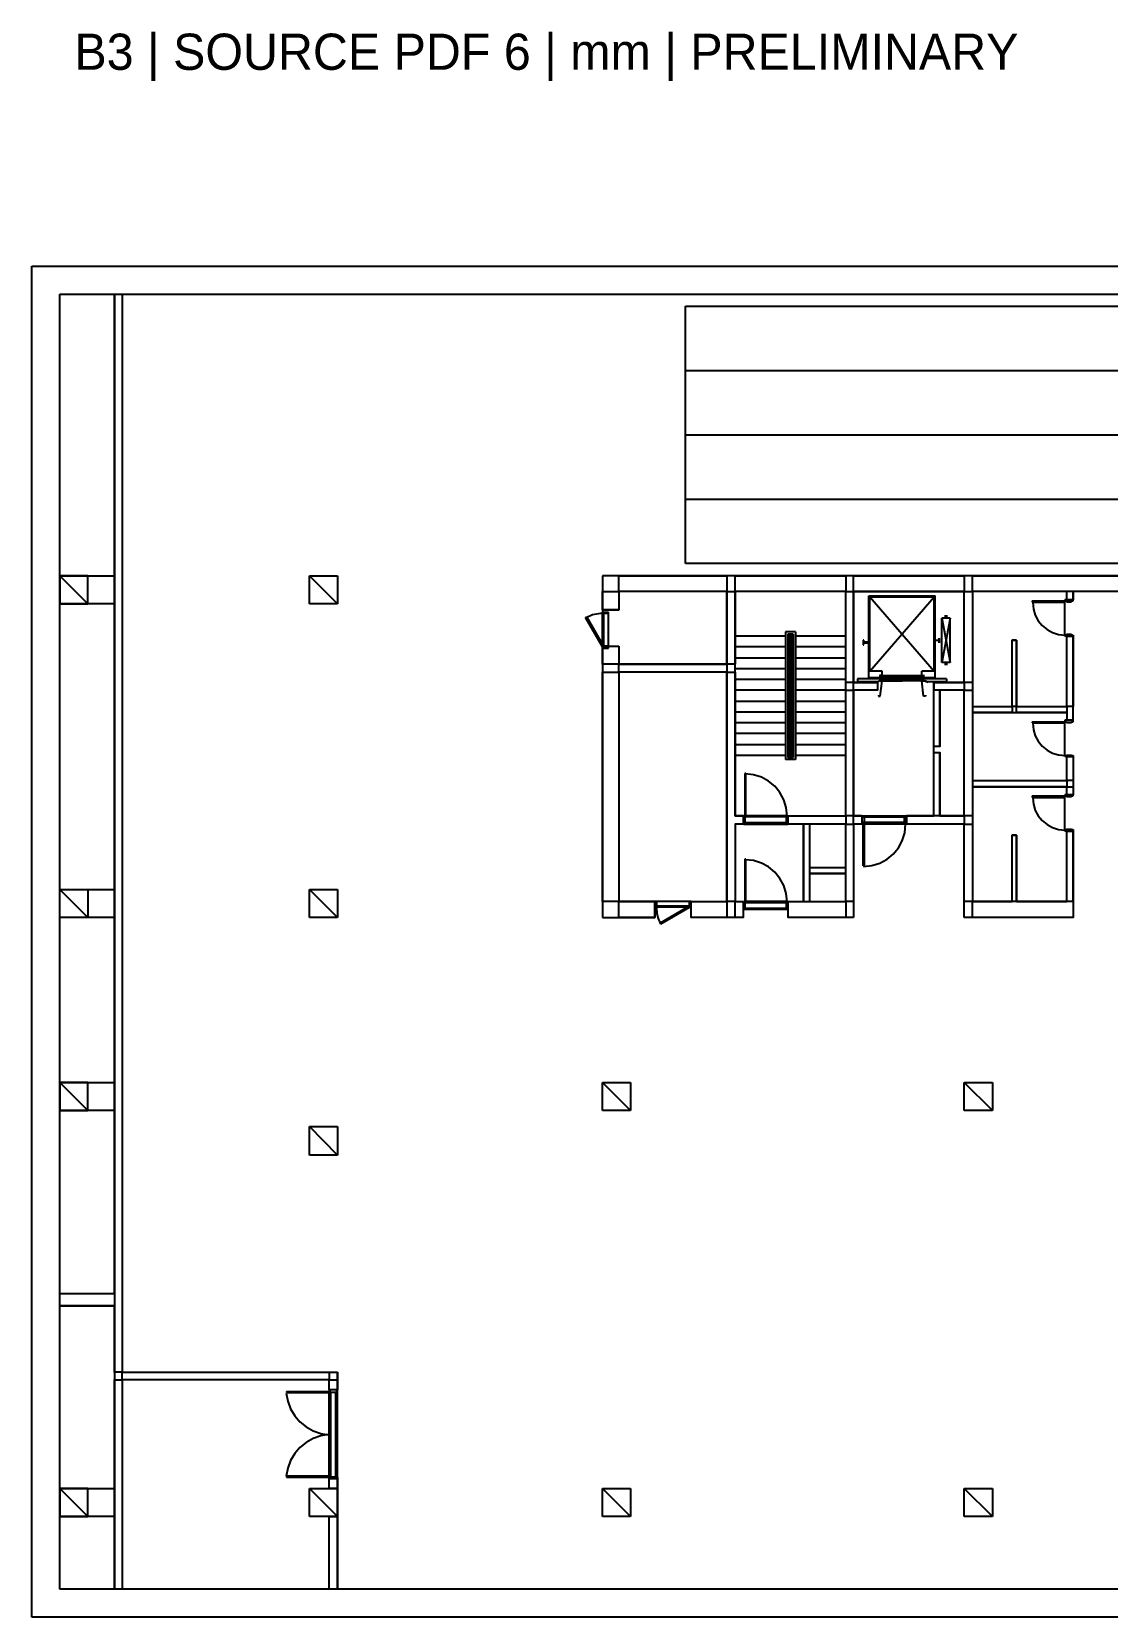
# Model space of a CAD drawing. Header units: millimetres. Extents: x -1062 to 473405, y -148599 to 38948.
# Drawn here: x 348938 to 375684, y -478 to 38948 of the extents above; entities that cross this region are included whole.
import ezdxf

# ---------------------------------------------------------------- set-up
doc = ezdxf.new("R2010")
doc.units = ezdxf.units.MM
for name, color, linetype in [('COLUMN', 1, 'Continuous'), ('CORE_REF', 8, 'Continuous'), ('DOOR', 3, 'Continuous'), ('TITLE', 2, 'Continuous'), ('WALL', 7, 'Continuous')]:
    doc.layers.add(name, color=color, linetype=linetype)

msp = doc.modelspace()

# ---------------------------------------------------------------- linework, layer by layer
at = {"layer": 'COLUMN'}
for p, q in [((350334.3, 24721), (349636.1, 25419.5)), ((349636.1, 25419.5), (349636.1, 24721)), ((350334.3, 25419.5), (349636.1, 25419.5)), ((349636.1, 25419.5), (350994.3, 25419.5)), ((350334.3, 24721), (350334.3, 25419.5)), ((350994.3, 25419.5), (350994.3, 24721)), ((356541.2, 24721), (355843.1, 25419.5)), ((355843.1, 25419.5), (356541.2, 25419.5)), ((355843.1, 24721), (355843.1, 25419.5)), ((356541.2, 25419.5), (356541.2, 24721)), ((349636.1, 24721), (350334.3, 24721)), ((350994.3, 24721), (349636.1, 24721)), ((356541.2, 24721), (355843.1, 24721)), ((349636.1, 17620.9), (350994.3, 17620.9)), ((350334.3, 16922.4), (349636.1, 17620.9)), ((349636.1, 17620.9), (350334.3, 17620.9)), ((349636.1, 16922.4), (349636.1, 17620.9)), ((350334.3, 17620.9), (350334.3, 16922.4)), ((350994.3, 17620.9), (350994.3, 16922.4)), ((356541.2, 16922.4), (355843.1, 17620.9)), ((355843.1, 17620.9), (356541.2, 17620.9)), ((355843.1, 16922.4), (355843.1, 17620.9)), ((356541.2, 17620.9), (356541.2, 16922.4)), ((350994.3, 16922.4), (349636.1, 16922.4)), ((350334.3, 16922.4), (349636.1, 16922.4)), ((356541.2, 16922.4), (355843.1, 16922.4)), ((350334.3, 12121.3), (349636.1, 12819.8)), ((349636.1, 12819.8), (349636.1, 12121.3)), ((350334.3, 12819.8), (349636.1, 12819.8)), ((349636.1, 12819.8), (350994.3, 12819.8)), ((350334.3, 12121.3), (350334.3, 12819.8)), ((350994.3, 12819.8), (350994.3, 12121.3)), ((363827.2, 12121.3), (363129, 12819.8)), ((363129, 12819.8), (363827.2, 12819.8)), ((363129, 12121.3), (363129, 12819.8)), ((363827.2, 12819.8), (363827.2, 12121.3)), ((372826.7, 12121.3), (372128.5, 12819.8)), ((372128.5, 12819.8), (372826.7, 12819.8)), ((372128.5, 12121.3), (372128.5, 12819.8)), ((372826.7, 12819.8), (372826.7, 12121.3)), ((349636.1, 12121.3), (350334.3, 12121.3)), ((350994.3, 12121.3), (349636.1, 12121.3)), ((363827.2, 12121.3), (363129, 12121.3)), ((372826.7, 12121.3), (372128.5, 12121.3)), ((356541.2, 11016.3), (355843.1, 11727.5)), ((355843.1, 11727.5), (356541.2, 11727.5)), ((355843.1, 11016.3), (355843.1, 11727.5)), ((356541.2, 11727.5), (356541.2, 11016.3)), ((356541.2, 11016.3), (355843.1, 11016.3)), ((350334.3, 2023.7), (349636.1, 2722.3)), ((349636.1, 2722.3), (349636.1, 2023.7)), ((350334.3, 2722.3), (349636.1, 2722.3)), ((349636.1, 2722.3), (350994.3, 2722.3)), ((350334.3, 2023.7), (350334.3, 2722.3)), ((350994.3, 2722.3), (350994.3, 2023.7)), ((356541.2, 2023.7), (355843.1, 2722.3)), ((355843.1, 2722.3), (356541.2, 2722.3)), ((355843.1, 2023.7), (355843.1, 2722.3)), ((356541.2, 2722.3), (356541.2, 2023.7)), ((363827.2, 2023.7), (363129, 2722.3)), ((363129, 2722.3), (363827.2, 2722.3)), ((363129, 2023.7), (363129, 2722.3)), ((363827.2, 2722.3), (363827.2, 2023.7)), ((372826.7, 2023.7), (372128.5, 2722.3)), ((372128.5, 2722.3), (372826.7, 2722.3)), ((372128.5, 2023.7), (372128.5, 2722.3)), ((372826.7, 2722.3), (372826.7, 2023.7)), ((349636.1, 2023.7), (350334.3, 2023.7)), ((350994.3, 2023.7), (349636.1, 2023.7)), ((356541.2, 2023.7), (355843.1, 2023.7)), ((363827.2, 2023.7), (363129, 2023.7)), ((372826.7, 2023.7), (372128.5, 2023.7))]:
    msp.add_line(p, q, dxfattribs=at)
at = {"layer": 'CORE_REF'}
for p, q in [((369754.9, 22892), (369754.9, 24924.2)), ((369754.9, 24924.2), (371405, 24924.2)), ((369780.3, 23044.4), (369780.3, 24898.8)), ((369780.3, 24898.8), (371379.6, 24898.8)), ((369780.3, 23044.4), (371379.6, 24898.8)), ((369780.3, 24898.8), (371379.6, 23044.4)), ((371379.6, 23044.4), (371379.6, 24898.8)), ((371405, 22892), (371405, 24924.2)), ((371773.1, 24365.3), (371570, 24365.3)), ((371570, 23260.3), (371570, 24365.3)), ((371773.1, 24365.3), (371570, 23260.3)), ((371570, 24365.3), (371773.1, 23260.3)), ((371633.5, 24416.1), (371709.6, 24416.1)), ((371671.6, 24416.1), (371633.5, 24416.1)), ((371671.6, 24416.1), (371671.6, 24390.7)), ((371684.3, 24416.1), (371671.6, 24416.1)), ((371671.6, 24390.7), (371671.6, 24365.3)), ((371709.6, 24416.1), (371684.3, 24416.1)), ((371773.1, 23260.3), (371773.1, 24365.3)), ((367685.9, 23920.8), (366429.3, 23920.8)), ((367927.1, 24022.4), (367685.9, 24022.4)), ((367685.9, 24022.4), (367685.9, 20847.1)), ((367876.3, 23971.6), (367736.7, 23971.6)), ((367736.7, 23971.6), (367736.7, 20897.9)), ((367876.3, 23920.8), (367736.7, 23920.8)), ((367774.7, 23920.8), (367774.7, 20948.7)), ((367825.5, 23920.8), (367825.5, 20948.7)), ((367876.3, 23920.8), (367863.6, 23920.8)), ((367876.3, 23971.6), (367876.3, 20897.9)), ((367927.1, 24022.4), (367927.1, 20847.1)), ((369183.7, 23920.8), (367927.1, 23920.8)), ((369628, 23819.2), (369615.3, 23819.2)), ((369615.3, 23819.2), (369615.3, 23704.9)), ((369615.3, 23704.9), (369628, 23704.9)), ((369628, 23768.4), (369628, 23819.2)), ((369640.7, 23768.4), (369628, 23768.4)), ((369628, 23717.6), (369628, 23755.7)), ((369628, 23755.7), (369640.7, 23755.7)), ((369691.4, 23768.4), (369640.7, 23768.4)), ((369640.7, 23755.7), (369691.4, 23755.7)), ((369729.5, 23768.4), (369691.4, 23768.4)), ((369691.4, 23755.7), (369729.5, 23755.7)), ((369729.5, 23755.7), (369729.5, 23768.4)), ((371392.3, 23806.5), (371392.3, 23819.2)), ((371392.3, 23819.2), (371430.4, 23819.2)), ((371430.4, 23806.5), (371392.3, 23806.5)), ((371430.4, 23819.2), (371455.8, 23819.2)), ((371455.8, 23806.5), (371430.4, 23806.5)), ((371455.8, 23819.2), (371468.5, 23819.2)), ((371468.5, 23806.5), (371455.8, 23806.5)), ((371468.5, 23819.2), (371493.9, 23819.2)), ((371493.9, 23806.5), (371468.5, 23806.5)), ((371493.9, 23819.2), (371506.6, 23819.2)), ((371506.6, 23806.5), (371493.9, 23806.5)), ((371506.6, 23819.2), (371506.6, 23870)), ((371506.6, 23870), (371506.6, 23755.7)), ((371506.6, 23755.7), (371506.6, 23806.5)), ((367685.9, 23654.1), (366429.3, 23654.1)), ((367685.9, 23374.6), (366429.3, 23374.6)), ((367774.7, 23654.1), (367736.7, 23654.1)), ((367774.7, 23374.6), (367736.7, 23374.6)), ((367876.3, 23654.1), (367825.5, 23654.1)), ((367876.3, 23374.6), (367825.5, 23374.6)), ((369183.7, 23654.1), (367927.1, 23654.1)), ((369183.7, 23374.6), (367927.1, 23374.6)), ((367685.9, 23107.9), (366429.3, 23107.9)), ((367774.7, 23107.9), (367736.7, 23107.9)), ((367876.3, 23107.9), (367825.5, 23107.9)), ((369183.7, 23107.9), (367927.1, 23107.9)), ((369754.9, 22892), (371405, 22892)), ((370084.9, 23044.4), (369780.3, 23044.4)), ((370084.9, 22942.8), (370021.4, 22942.8)), ((370034.1, 22942.8), (370580, 22942.8)), ((370034.1, 22904.7), (370034.1, 22942.8)), ((370034.1, 22904.7), (370580, 22904.7)), ((370084.9, 22942.8), (370084.9, 23044.4)), ((370580, 22942.8), (371113.1, 22942.8)), ((370580, 22904.7), (370580, 22942.8)), ((370580, 22904.7), (371113.1, 22904.7)), ((371379.6, 23044.4), (371075, 23044.4)), ((371075, 22942.8), (371075, 23044.4)), ((371075, 22942.8), (371138.5, 22942.8)), ((371113.1, 22904.7), (371113.1, 22942.8)), ((371773.1, 23260.3), (371570, 23260.3)), ((371671.6, 23222.2), (371633.5, 23222.2)), ((371709.6, 23209.5), (371633.5, 23209.5)), ((371671.6, 23234.9), (371671.6, 23260.3)), ((371671.6, 23222.2), (371671.6, 23234.9)), ((371684.3, 23222.2), (371671.6, 23222.2)), ((371709.6, 23222.2), (371684.3, 23222.2)), ((367685.9, 22841.2), (366429.3, 22841.2)), ((367685.9, 22574.4), (366429.3, 22574.4)), ((367774.7, 22841.2), (367736.7, 22841.2)), ((367774.7, 22574.4), (367736.7, 22574.4)), ((367876.3, 22841.2), (367825.5, 22841.2)), ((367876.3, 22574.4), (367825.5, 22574.4)), ((369183.7, 22841.2), (367927.1, 22841.2)), ((369183.7, 22574.4), (367927.1, 22574.4)), ((371684.3, 22853.9), (369475.6, 22853.9)), ((369475.6, 22853.9), (369475.6, 22765)), ((369475.6, 22790.4), (369996.1, 22790.4)), ((369932.6, 22765), (370008.8, 22803.1)), ((370084.9, 22803.1), (370008.8, 22803.1)), ((370008.8, 22803.1), (370008.8, 22790.4)), ((370034.1, 22853.9), (370580, 22853.9)), ((370034.1, 22853.9), (370034.1, 22803.1)), ((370034.1, 22803.1), (370580, 22803.1)), ((370034.1, 22422), (370084.9, 22803.1)), ((371113.1, 22853.9), (370580, 22853.9)), ((370580, 22803.1), (370580, 22853.9)), ((371113.1, 22803.1), (370580, 22803.1)), ((371113.1, 22422), (371075, 22803.1)), ((371075, 22803.1), (371151.1, 22803.1)), ((371113.1, 22853.9), (371113.1, 22803.1)), ((371151.1, 22803.1), (371151.1, 22790.4)), ((371227.3, 22765), (371151.1, 22803.1)), ((371163.8, 22790.4), (371684.3, 22790.4)), ((371684.3, 22853.9), (371684.3, 22765)), ((367685.9, 22295), (366429.3, 22295)), ((367774.7, 22295), (367736.7, 22295)), ((367876.3, 22295), (367825.5, 22295)), ((369183.7, 22295), (367927.1, 22295)), ((369996.1, 22447.4), (369996.1, 22422)), ((369996.1, 22422), (370034.1, 22422)), ((371163.8, 22422), (371113.1, 22422)), ((371163.8, 22447.4), (371163.8, 22422)), ((367685.9, 22028.3), (366429.3, 22028.3)), ((367685.9, 21761.6), (366429.3, 21761.6)), ((367774.7, 22028.3), (367736.7, 22028.3)), ((367774.7, 21761.6), (367736.7, 21761.6)), ((367876.3, 22028.3), (367825.5, 22028.3)), ((367876.3, 21761.6), (367825.5, 21761.6)), ((369183.7, 22028.3), (367927.1, 22028.3)), ((369183.7, 21761.6), (367927.1, 21761.6)), ((367685.9, 21494.8), (366429.3, 21494.8)), ((367774.7, 21494.8), (367736.7, 21494.8)), ((367876.3, 21494.8), (367825.5, 21494.8)), ((369183.7, 21494.8), (367927.1, 21494.8)), ((367685.9, 21215.4), (366429.3, 21215.4)), ((367685.9, 20948.7), (366429.3, 20948.7)), ((367774.7, 21215.4), (367736.7, 21215.4)), ((367774.7, 20948.7), (367736.7, 20948.7)), ((367876.3, 20897.9), (367736.7, 20897.9)), ((367876.3, 20948.7), (367774.7, 20948.7)), ((367876.3, 21215.4), (367825.5, 21215.4)), ((367876.3, 20948.7), (367863.6, 20948.7)), ((369183.7, 21215.4), (367927.1, 21215.4)), ((369183.7, 20948.7), (367927.1, 20948.7)), ((367927.1, 20847.1), (367685.9, 20847.1))]:
    msp.add_line(p, q, dxfattribs=at)
at = {"layer": 'DOOR'}
for p, q in [((362884.2, 24444.5), (362836.5, 24427.4)), ((362932.9, 24458.2), (362884.2, 24444.5)), ((362982.4, 24468.6), (362932.9, 24458.2)), ((363032.6, 24475.6), (362982.4, 24468.6)), ((363083.2, 24479.2), (363032.6, 24475.6)), ((363134.1, 24479.2), (363083.2, 24479.2)), ((363129, 24492.3), (363129, 24517.7)), ((363129, 24517.7), (363281.3, 24517.7)), ((363167.1, 24492.3), (363129, 24492.3)), ((363129, 23654.1), (363129, 24492.3)), ((363167.1, 24479.6), (363167.1, 24492.3)), ((363167.1, 23666.8), (363167.1, 24492.3)), ((363281.3, 24479.6), (363167.1, 24479.6)), ((363281.3, 24479.6), (363281.3, 24517.7)), ((363281.3, 23666.8), (363281.3, 24479.6)), ((373816.7, 24797.2), (373816.7, 24759.1)), ((373816.7, 24797.2), (374629.1, 24797.2)), ((373816.7, 24759.1), (374629.1, 24759.1)), ((373829.4, 24752.7), (373845.8, 24590.2)), ((373845.8, 24590.2), (373892.8, 24438.8)), ((374832.2, 24822.6), (374629.1, 24822.6)), ((374629.1, 24822.6), (374629.1, 24797.2)), ((374629.1, 24759.1), (374629.1, 24797.2)), ((374629.1, 24797.2), (374667.2, 24797.2)), ((374629.1, 23946.2), (374629.1, 24797.2)), ((374667.2, 24797.2), (374667.2, 24771.8)), ((374667.2, 24771.8), (374794.1, 24771.8)), ((374794.1, 24771.8), (374794.1, 24797.2)), ((374794.1, 24797.2), (374832.2, 24797.2)), ((374832.2, 24797.2), (374832.2, 24822.6)), ((362748.2, 24390.7), (362710.2, 24378)), ((363129, 23654.1), (362710.2, 24378)), ((362790, 24407.1), (362744.9, 24383.6)), ((363167.1, 23666.8), (362748.2, 24390.7)), ((362836.5, 24427.4), (362790, 24407.1)), ((373892.8, 24438.8), (373967.1, 24301.8)), ((373967.1, 24301.8), (374065.5, 24182.4)), ((374065.5, 24182.4), (374184.8, 24083.9)), ((374184.8, 24083.9), (374321.7, 24009.6)), ((363129, 23654.1), (363167.1, 23666.8)), ((363281.3, 23666.8), (363167.1, 23666.8)), ((363167.1, 23666.8), (363167.1, 23654.1)), ((363281.3, 23615.9), (363281.3, 23666.8)), ((374321.7, 24009.6), (374473, 23962.6)), ((374473, 23962.6), (374635.4, 23946.2)), ((374629.1, 23946.2), (374667.2, 23946.2)), ((374629.1, 23920.8), (374629.1, 23946.2)), ((374832.2, 23920.8), (374629.1, 23920.8)), ((374667.2, 23946.2), (374667.2, 23971.6)), ((374667.2, 23971.6), (374794.1, 23971.6)), ((374794.1, 23971.6), (374794.1, 23946.2)), ((374794.1, 23946.2), (374832.2, 23946.2)), ((374832.2, 23946.2), (374832.2, 23920.8)), ((363167.1, 23654.1), (363129, 23654.1)), ((363129, 23654.1), (363129, 23615.9)), ((363129, 23615.9), (363281.3, 23615.9)), ((373816.7, 21787), (373816.7, 21761.6)), ((373816.7, 21787), (374629.1, 21787)), ((373816.7, 21761.6), (374629.1, 21761.6)), ((373829.4, 21755.2), (373845.8, 21592.7)), ((374832.2, 21825.1), (374629.1, 21825.1)), ((374629.1, 21825.1), (374629.1, 21787)), ((374629.1, 21761.6), (374629.1, 21787)), ((374629.1, 21787), (374667.2, 21787)), ((374629.1, 20948.7), (374629.1, 21787)), ((374667.2, 21787), (374667.2, 21774.3)), ((374667.2, 21774.3), (374794.1, 21774.3)), ((374794.1, 21774.3), (374794.1, 21787)), ((374794.1, 21787), (374832.2, 21787)), ((374832.2, 21787), (374832.2, 21825.1)), ((373845.8, 21592.7), (373892.8, 21441.3)), ((373892.8, 21441.3), (373967.1, 21304.3)), ((373967.1, 21304.3), (374065.5, 21184.9)), ((374065.5, 21184.9), (374184.8, 21086.4)), ((374184.8, 21086.4), (374321.7, 21012.1)), ((374321.7, 21012.1), (374473, 20965.1)), ((374473, 20965.1), (374635.4, 20948.7)), ((374629.1, 20948.7), (374667.2, 20948.7)), ((374629.1, 20923.3), (374629.1, 20948.7)), ((374832.2, 20923.3), (374629.1, 20923.3)), ((374667.2, 20948.7), (374667.2, 20961.4)), ((374667.2, 20961.4), (374794.1, 20961.4)), ((374794.1, 20961.4), (374794.1, 20948.7)), ((374794.1, 20948.7), (374832.2, 20948.7)), ((374832.2, 20948.7), (374832.2, 20923.3)), ((366670.4, 20504.1), (366670.4, 19449.9)), ((366695.8, 20504.1), (366670.4, 20504.1)), ((366695.8, 19449.9), (366695.8, 20504.1)), ((366887.8, 20470.1), (366676.8, 20491.4)), ((367084.4, 20409.1), (366887.8, 20470.1)), ((367262.3, 20312.5), (367084.4, 20409.1)), ((367417.3, 20184.5), (367262.3, 20312.5)), ((367545.1, 20029.4), (367417.3, 20184.5)), ((367641.7, 19851.4), (367545.1, 20029.4)), ((367702.7, 19654.8), (367641.7, 19851.4)), ((373816.7, 19945.3), (373816.7, 19907.2)), ((373816.7, 19945.3), (374629.1, 19945.3)), ((373816.7, 19907.2), (374629.1, 19907.2)), ((373829.4, 19900.8), (373845.8, 19738.3)), ((373845.8, 19738.3), (373892.8, 19586.9)), ((374832.2, 19970.7), (374629.1, 19970.7)), ((374629.1, 19970.7), (374629.1, 19945.3)), ((374629.1, 19907.2), (374629.1, 19945.3)), ((374629.1, 19945.3), (374667.2, 19945.3)), ((374629.1, 19107), (374629.1, 19945.3)), ((374667.2, 19945.3), (374667.2, 19932.6)), ((374667.2, 19932.6), (374794.1, 19932.6)), ((374794.1, 19932.6), (374794.1, 19945.3)), ((374794.1, 19945.3), (374832.2, 19945.3)), ((374832.2, 19945.3), (374832.2, 19970.7)), ((366670.4, 19449.9), (366645.1, 19449.9)), ((366645.1, 19449.9), (366645.1, 19246.7)), ((366670.4, 19449.9), (366695.8, 19449.9)), ((366670.4, 19424.5), (366670.4, 19449.9)), ((366683.1, 19424.5), (366670.4, 19424.5)), ((366683.1, 19284.8), (366683.1, 19424.5)), ((367698.6, 19424.5), (366683.1, 19424.5)), ((367711.3, 19449.9), (366695.8, 19449.9)), ((367711.3, 19424.5), (367698.6, 19424.5)), ((367698.6, 19424.5), (367698.6, 19284.8)), ((367724, 19443.6), (367702.7, 19654.8)), ((367736.7, 19449.9), (367711.3, 19449.9)), ((367711.3, 19449.9), (367711.3, 19424.5)), ((367736.7, 19246.7), (367736.7, 19449.9)), ((369589.9, 19246.7), (369589.9, 19449.9)), ((369589.9, 19449.9), (369615.3, 19449.9)), ((369615.3, 19449.9), (369615.3, 19424.5)), ((369615.3, 19449.9), (370668.8, 19449.9)), ((369615.3, 19424.5), (369640.7, 19424.5)), ((369640.7, 19424.5), (369640.7, 19284.8)), ((369640.7, 19424.5), (370643.4, 19424.5)), ((370643.4, 19284.8), (370643.4, 19424.5)), ((370643.4, 19424.5), (370668.8, 19424.5)), ((370668.8, 19424.5), (370668.8, 19449.9)), ((370668.8, 19449.9), (370694.2, 19449.9)), ((373892.8, 19586.9), (373967.1, 19449.9)), ((373967.1, 19449.9), (374065.5, 19330.5)), ((374065.5, 19330.5), (374184.8, 19232)), ((366645.1, 19246.7), (366670.4, 19246.7)), ((366670.4, 19246.7), (366670.4, 19284.8)), ((366670.4, 19284.8), (366683.1, 19284.8)), ((366670.4, 19246.7), (367711.3, 19246.7)), ((366683.1, 19284.8), (367698.6, 19284.8)), ((367698.6, 19284.8), (367711.3, 19284.8)), ((367711.3, 19284.8), (367711.3, 19246.7)), ((367711.3, 19246.7), (367736.7, 19246.7)), ((369615.3, 19246.7), (369589.9, 19246.7)), ((369640.7, 19284.8), (369615.3, 19284.8)), ((369615.3, 19284.8), (369615.3, 19246.7)), ((369615.3, 18205.2), (369615.3, 19246.7)), ((369615.3, 19246.7), (369640.7, 19246.7)), ((370643.4, 19284.8), (369640.7, 19284.8)), ((369640.7, 19246.7), (369640.7, 18205.2)), ((370668.8, 19246.7), (369640.7, 19246.7)), ((370586.5, 18832.5), (370647.5, 19029.2)), ((370668.8, 19284.8), (370643.4, 19284.8)), ((370647.5, 19029.2), (370668.8, 19240.4)), ((370668.8, 19246.7), (370668.8, 19284.8)), ((370694.2, 19246.7), (370668.8, 19246.7)), ((374184.8, 19232), (374321.7, 19157.7)), ((374321.7, 19157.7), (374473, 19110.7)), ((374473, 19110.7), (374635.4, 19094.3)), ((374629.1, 19107), (374667.2, 19107)), ((374629.1, 19068.9), (374629.1, 19107)), ((374832.2, 19068.9), (374629.1, 19068.9)), ((374667.2, 19107), (374667.2, 19119.7)), ((374667.2, 19119.7), (374794.1, 19119.7)), ((374794.1, 19119.7), (374794.1, 19107)), ((374794.1, 19107), (374832.2, 19107)), ((374832.2, 19107), (374832.2, 19068.9)), ((370362.1, 18499.4), (370490, 18654.5)), ((370490, 18654.5), (370586.5, 18832.5)), ((366670.4, 18370.3), (366670.4, 17316.1)), ((366695.8, 18370.3), (366670.4, 18370.3)), ((366887.8, 18336.3), (366676.8, 18357.6)), ((366695.8, 17316.1), (366695.8, 18370.3)), ((367084.4, 18275.3), (366887.8, 18336.3)), ((367262.3, 18178.7), (367084.4, 18275.3)), ((367417.3, 18050.7), (367262.3, 18178.7)), ((369640.7, 18205.2), (369615.3, 18205.2)), ((369621.6, 18192.5), (369832.7, 18213.8)), ((369832.7, 18213.8), (370029.2, 18274.8)), ((370029.2, 18274.8), (370207.1, 18371.5)), ((370207.1, 18371.5), (370362.1, 18499.4)), ((367545.1, 17895.6), (367417.3, 18050.7)), ((367641.7, 17717.6), (367545.1, 17895.6)), ((367702.7, 17520.9), (367641.7, 17717.6)), ((367724, 17309.8), (367702.7, 17520.9)), ((364436.4, 17176.4), (364436.4, 17316.1)), ((364474.5, 17316.1), (364436.4, 17316.1)), ((364461.8, 17176.4), (364436.4, 17176.4)), ((364474.5, 17201.8), (364461.8, 17201.8)), ((364461.8, 17201.8), (364461.8, 17176.4)), ((365286.9, 17201.8), (364461.8, 17201.8)), ((365299.6, 17176.4), (364461.8, 17176.4)), ((365286.9, 17316.1), (364474.5, 17316.1)), ((364474.5, 17316.1), (364474.5, 17201.8)), ((364474.9, 17168.8), (364475, 17117.8)), ((364475, 17117.8), (364478.6, 17067.2)), ((364478.6, 17067.2), (364485.6, 17017)), ((364485.6, 17017), (364495.9, 16967.4)), ((364495.9, 16967.4), (364509.7, 16918.7)), ((365286.9, 17201.8), (364563.4, 16782.6)), ((365299.6, 17176.4), (364576.1, 16757.2)), ((365337.6, 17316.1), (365286.9, 17316.1)), ((365286.9, 17316.1), (365286.9, 17201.8)), ((365286.9, 17201.8), (365299.6, 17201.8)), ((365299.6, 17176.4), (365286.9, 17201.8)), ((365299.6, 17201.8), (365299.6, 17176.4)), ((365299.6, 17176.4), (365337.6, 17176.4)), ((365337.6, 17176.4), (365337.6, 17316.1)), ((366670.4, 17316.1), (366645.1, 17316.1)), ((366645.1, 17316.1), (366645.1, 17125.6)), ((366645.1, 17125.6), (366670.4, 17125.6)), ((366670.4, 17316.1), (366695.8, 17316.1)), ((366670.4, 17290.7), (366670.4, 17316.1)), ((366683.1, 17290.7), (366670.4, 17290.7)), ((366670.4, 17125.6), (366670.4, 17151)), ((366670.4, 17151), (366683.1, 17151)), ((366670.4, 17125.6), (367711.3, 17125.6)), ((366683.1, 17151), (366683.1, 17290.7)), ((367698.6, 17290.7), (366683.1, 17290.7)), ((366683.1, 17151), (367698.6, 17151)), ((367711.3, 17316.1), (366695.8, 17316.1)), ((367711.3, 17290.7), (367698.6, 17290.7)), ((367698.6, 17290.7), (367698.6, 17151)), ((367698.6, 17151), (367711.3, 17151)), ((367736.7, 17316.1), (367711.3, 17316.1)), ((367711.3, 17316.1), (367711.3, 17290.7)), ((367711.3, 17151), (367711.3, 17125.6)), ((367711.3, 17125.6), (367736.7, 17125.6)), ((367736.7, 17125.6), (367736.7, 17316.1)), ((364509.7, 16918.7), (364526.7, 16871)), ((364526.7, 16871), (364547, 16824.5)), ((364547, 16824.5), (364570.5, 16779.3)), ((364563.4, 16782.6), (364576.1, 16757.2)), ((355271.9, 5135.6), (356338.1, 5135.6)), ((355271.9, 5135.6), (355271.9, 5110.2)), ((356338.1, 5173.7), (356338.1, 5135.6)), ((356338.1, 5135.6), (356376.2, 5135.6)), ((356338.1, 3001.7), (356338.1, 5135.6)), ((356376.2, 5135.6), (356376.2, 5122.9)), ((356503.2, 5122.9), (356503.2, 5135.6)), ((356503.2, 5135.6), (356541.2, 5135.6)), ((356541.2, 5135.6), (356541.2, 5173.7)), ((356541.2, 3001.7), (356541.2, 5135.6)), ((355264.4, 5096.8), (355302.7, 4891.9)), ((355271.9, 5110.2), (356338.1, 5110.2)), ((355302.7, 4891.9), (355375.2, 4701.7)), ((356376.2, 5122.9), (356503.2, 5122.9)), ((356376.2, 3014.4), (356376.2, 5122.9)), ((356503.2, 3014.4), (356503.2, 5122.9)), ((355375.2, 4701.7), (355478.6, 4529.7)), ((355478.6, 4529.7), (355609.3, 4379.2)), ((355609.3, 4379.2), (355764, 4253.5)), ((355764, 4253.5), (355939.2, 4155.8)), ((355939.2, 3968.8), (355764, 3871.1)), ((355939.2, 4155.8), (356131.5, 4089.6)), ((356131.5, 4035), (355939.2, 3968.8)), ((356131.5, 4089.6), (356337.5, 4058.1)), ((356337.5, 4066.5), (356131.5, 4035)), ((355478.6, 3594.9), (355375.2, 3422.9)), ((355609.3, 3745.4), (355478.6, 3594.9)), ((355764, 3871.1), (355609.3, 3745.4)), ((355302.7, 3232.7), (355264.4, 3027.8)), ((355375.2, 3422.9), (355302.7, 3232.7)), ((355271.9, 3039.8), (356338.1, 3039.8)), ((355271.9, 3039.8), (355271.9, 3001.7)), ((355271.9, 3001.7), (356338.1, 3001.7)), ((356338.1, 3001.7), (356376.2, 3001.7)), ((356338.1, 2976.3), (356338.1, 3001.7)), ((356376.2, 3001.7), (356376.2, 3014.4)), ((356376.2, 3014.4), (356503.2, 3014.4)), ((356503.2, 3014.4), (356503.2, 3001.7)), ((356503.2, 3001.7), (356541.2, 3001.7)), ((356541.2, 3001.7), (356541.2, 2976.3))]:
    msp.add_line(p, q, dxfattribs=at)
at = {"layer": 'WALL'}
for p, q in [((348938, -478.4), (348938, 33116.5)), ((348938, 33116.5), (403404.6, 33116.5)), ((349636.1, 32417.9), (350994.3, 32417.9)), ((349636.1, 17620.9), (349636.1, 32417.9)), ((350994.3, 32417.9), (350994.3, 220.2)), ((351184.7, 32417.9), (351184.7, 5618.2)), ((351184.7, 32417.9), (402706.5, 32417.9)), ((365198, 25724.4), (365198, 32125.8)), ((365198, 32125.8), (387804.7, 32125.8)), ((365198, 30525.5), (387804.7, 30525.5)), ((365198, 28925.1), (387804.7, 28925.1)), ((365198, 27324.7), (387804.7, 27324.7)), ((387804.7, 25724.4), (365198, 25724.4)), ((390813, 25419.5), (363129, 25419.5)), ((363129, 25419.5), (363129, 16922.4)), ((363535.2, 25025.8), (363535.2, 24568.5)), ((366226.2, 25025.8), (363535.2, 25025.8)), ((366226.2, 25025.8), (366226.2, 23222.2)), ((366429.3, 19449.9), (366429.3, 25025.8)), ((369183.7, 25025.8), (366429.3, 25025.8)), ((369183.7, 19449.9), (369183.7, 25025.8)), ((369374.1, 25025.8), (372128.5, 25025.8)), ((369374.1, 22765), (369374.1, 25025.8)), ((372128.5, 22765), (372128.5, 25025.8)), ((381623.1, 25025.8), (372331.6, 25025.8)), ((372331.6, 25025.8), (372331.6, 17316.1)), ((374679.9, 24822.6), (374679.9, 25025.8)), ((374832.2, 24822.6), (374832.2, 25025.8)), ((363129, 24568.5), (363535.2, 24568.5)), ((374679.9, 24822.6), (374832.2, 24822.6)), ((363129, 23666.8), (363535.2, 23666.8)), ((363535.2, 23666.8), (363535.2, 23222.2)), ((373321.7, 22168), (373321.7, 23819.2)), ((373423.2, 23819.2), (373321.7, 23819.2)), ((373423.2, 22168), (373423.2, 23819.2)), ((374679.9, 22168), (374679.9, 23920.8)), ((374679.9, 23920.8), (374832.2, 23920.8)), ((374832.2, 21787), (374832.2, 23920.8)), ((366226.2, 23222.2), (363535.2, 23222.2)), ((363535.2, 23019), (363535.2, 17316.1)), ((366226.2, 23019), (363535.2, 23019)), ((366226.2, 23019), (366226.2, 17316.1)), ((369970.7, 22765), (369374.1, 22765)), ((369970.7, 22574.4), (369374.1, 22574.4)), ((369374.1, 19449.9), (369374.1, 22574.4)), ((369970.7, 22765), (369970.7, 22574.4)), ((372128.5, 22765), (371366.9, 22765)), ((371366.9, 22765), (371366.9, 22574.4)), ((372128.5, 22574.4), (371366.9, 22574.4)), ((371366.9, 19449.9), (371366.9, 22574.4)), ((371519.3, 21177.3), (371519.3, 22574.4)), ((372128.5, 19449.9), (372128.5, 22574.4)), ((372331.6, 22168), (373321.7, 22168)), ((373423.2, 22168), (374679.9, 22168)), ((372331.6, 22015.6), (374679.9, 22015.6)), ((374679.9, 22015.6), (374679.9, 21825.1)), ((374679.9, 21825.1), (374832.2, 21825.1)), ((371519.3, 19449.9), (371519.3, 21024.9)), ((374679.9, 20326.3), (374679.9, 20923.3)), ((374679.9, 20923.3), (374832.2, 20923.3)), ((374832.2, 20923.3), (374832.2, 19970.7)), ((372331.6, 20326.3), (374679.9, 20326.3)), ((372331.6, 20173.9), (374679.9, 20173.9)), ((374679.9, 19970.7), (374679.9, 20173.9)), ((374679.9, 19970.7), (374832.2, 19970.7)), ((366632.4, 19449.9), (366429.3, 19449.9)), ((366632.4, 19449.9), (366632.4, 19246.7)), ((367749.4, 19449.9), (369183.7, 19449.9)), ((367749.4, 19246.7), (367749.4, 19449.9)), ((369577.2, 19449.9), (369374.1, 19449.9)), ((369577.2, 19449.9), (369577.2, 19246.7)), ((370694.2, 19449.9), (370694.2, 19246.7)), ((372128.5, 19449.9), (370694.2, 19449.9)), ((366632.4, 19246.7), (366429.3, 19246.7)), ((366429.3, 19246.7), (366429.3, 17316.1)), ((369183.7, 19246.7), (367749.4, 19246.7)), ((368130.2, 19246.7), (368130.2, 17316.1)), ((368282.5, 19246.7), (368282.5, 17316.1)), ((369183.7, 17316.1), (369183.7, 19246.7)), ((369577.2, 19246.7), (369374.1, 19246.7)), ((369374.1, 19246.7), (369374.1, 16922.4)), ((372128.5, 19246.7), (370694.2, 19246.7)), ((372128.5, 16922.4), (372128.5, 19246.7)), ((373321.7, 17316.1), (373321.7, 18967.3)), ((373423.2, 18967.3), (373321.7, 18967.3)), ((373423.2, 17316.1), (373423.2, 18967.3)), ((374679.9, 17316.1), (374679.9, 19068.9)), ((374679.9, 19068.9), (374832.2, 19068.9)), ((374832.2, 17316.1), (374832.2, 19068.9)), ((368282.5, 18167.1), (369183.7, 18167.1)), ((368282.5, 18014.7), (369183.7, 18014.7)), ((349636.1, 220.2), (349636.1, 17620.9)), ((364436.4, 17316.1), (363535.2, 17316.1)), ((364436.4, 16922.4), (364436.4, 17316.1)), ((365337.6, 16922.4), (365337.6, 17316.1)), ((365337.6, 17316.1), (366226.2, 17316.1)), ((366429.3, 17316.1), (366632.4, 17316.1)), ((366632.4, 17316.1), (366632.4, 16922.4)), ((367749.4, 17316.1), (369183.7, 17316.1)), ((367749.4, 16922.4), (367749.4, 17316.1)), ((374832.2, 17316.1), (372331.6, 17316.1)), ((374832.2, 17316.1), (374832.2, 16922.4)), ((363129, 16922.4), (364436.4, 16922.4)), ((366632.4, 16922.4), (365337.6, 16922.4)), ((369374.1, 16922.4), (367749.4, 16922.4)), ((374832.2, 16922.4), (372128.5, 16922.4)), ((349636.1, 7574.2), (350994.3, 7574.2)), ((349636.1, 7269.4), (350994.3, 7269.4)), ((351184.7, 5618.2), (356541.2, 5618.2)), ((356541.2, 220.2), (356541.2, 5618.2)), ((356541.2, 5618.2), (356541.2, 5173.7)), ((351184.7, 5427.7), (351184.7, 220.2)), ((356338.1, 5427.7), (351184.7, 5427.7)), ((356338.1, 5173.7), (356338.1, 5427.7)), ((356541.2, 5173.7), (356338.1, 5173.7)), ((356338.1, 2722.3), (356338.1, 2976.3)), ((356338.1, 2976.3), (356541.2, 2976.3)), ((356541.2, 2976.3), (356541.2, 220.2)), ((356338.1, 220.2), (356338.1, 2023.7)), ((350994.3, 220.2), (349636.1, 220.2)), ((356338.1, 220.2), (351184.7, 220.2)), ((397413.4, 220.2), (356541.2, 220.2)), ((403404.6, -478.4), (348938, -478.4))]:
    msp.add_line(p, q, dxfattribs=at)
for points in [[(349635, 7575), (350994.3, 7575), (350994.3, 32417.9), (351184.7, 32417.9), (351184.7, 5618.2), (350994.3, 5618.2), (350994.3, 7269.4), (349636.1, 7269.4), (349636.1, 7270), (349635, 7270), (349635, 7575)], [(366226.2, 25025.8), (363535.2, 25025.8), (363535.2, 25419.5), (366226.2, 25419.5), (366226.2, 25025.8)], [(366429.3, 25419.5), (369183.7, 25419.5), (369183.7, 25025.8), (366429.3, 25025.8), (366429.3, 25419.5)], [(369374.1, 25419.5), (372128.5, 25419.5), (372128.5, 25025.8), (369374.1, 25025.8), (369374.1, 25419.5)], [(374832.2, 25025.8), (374832.2, 24822.6), (374679.9, 24822.6), (374679.9, 25025.8), (372331.6, 25025.8), (372331.6, 25419.5), (381623.1, 25419.5), (381623.1, 25025.8), (376431.5, 25025.8), (376431.5, 17316.1), (378030.9, 17316.1), (378030.9, 16922.4), (378030, 16922.4), (378030, 16920), (376230, 16920), (376230, 16922.4), (376228.4, 16922.4), (376228.4, 17316.1), (376228.4, 25025.8), (374832.2, 25025.8)], [(363129, 25025.8), (363535.2, 25025.8), (363535.2, 24568.5), (363129, 24568.5), (363129, 25025.8)], [(366429.3, 25025.8), (366429.3, 23222.2), (366226.2, 23222.2), (366226.2, 25025.8), (366429.3, 25025.8)], [(369374.1, 25025.8), (369374.1, 22765), (369183.7, 22765), (369183.7, 25025.8), (369374.1, 25025.8)], [(372331.6, 25025.8), (372331.6, 22765), (372128.5, 22765), (372128.5, 25025.8), (372331.6, 25025.8)], [(363535.2, 23666.8), (363535.2, 23222.2), (363129, 23222.2), (363129, 23666.8), (363535.2, 23666.8)], [(373423.2, 23819.2), (373423.2, 22168), (373321.7, 22168), (373321.7, 23819.2), (373423.2, 23819.2)], [(374832.2, 23920.8), (374832.2, 22168), (374679.9, 22168), (374679.9, 23920.8), (374832.2, 23920.8)], [(363129, 17316.1), (363129, 23019), (363535.2, 23019), (363535.2, 17316.1), (363129, 17316.1)], [(366226.2, 23222.2), (366226.2, 23019), (363535.2, 23019), (363535.2, 23222.2), (366226.2, 23222.2)], [(366226.2, 23019), (366429.3, 23019), (366429.3, 19449.9), (366632.4, 19449.9), (366632.4, 19246.7), (366429.3, 19246.7), (366429.3, 17316.1), (366226.2, 17316.1), (366226.2, 19246.7), (366226.2, 19449.9), (366226.2, 23019)], [(369374.1, 22574.4), (369374.1, 19449.9), (369183.7, 19449.9), (369183.7, 22574.4), (369374.1, 22574.4)], [(369970.7, 22765), (369970.7, 22574.4), (369374.1, 22574.4), (369374.1, 22765), (369970.7, 22765)], [(371366.9, 22765), (372128.5, 22765), (372128.5, 22574.4), (371519.3, 22574.4), (371519.3, 21177.3), (371366.9, 21177.3), (371366.9, 22574.4), (371366.9, 22765)], [(372128.5, 19449.9), (372128.5, 22574.4), (372331.6, 22574.4), (372331.6, 22168), (373321.7, 22168), (373321.7, 22015.6), (372331.6, 22015.6), (372331.6, 20326.3), (374679.9, 20326.3), (374679.9, 20173.9), (372331.6, 20173.9), (372331.6, 19449.9), (372128.5, 19449.9)], [(373423.2, 22168), (374679.9, 22168), (374679.9, 22015.6), (373423.2, 22015.6), (373423.2, 22168)], [(371366.9, 19449.9), (371366.9, 21024.9), (371519.3, 21024.9), (371519.3, 19449.9), (372128.5, 19449.9), (372128.5, 19246.7), (370694.2, 19246.7), (370694.2, 19449.9), (371366.9, 19449.9)], [(374832.2, 20923.3), (374832.2, 20326.3), (374679.9, 20326.3), (374679.9, 20923.3), (374832.2, 20923.3)], [(374832.2, 19970.7), (374679.9, 19970.7), (374679.9, 20173.9), (374832.2, 20173.9), (374832.2, 19970.7)], [(369183.7, 19246.7), (369374.1, 19246.7), (369374.1, 17316.1), (369183.7, 17316.1), (369183.7, 16922.4), (367749.4, 16922.4), (367749.4, 17316.1), (368130, 17316.1), (368130, 19245), (368130.2, 19245), (368130.2, 19246.7), (367749.4, 19246.7), (367749.4, 19449.9), (369183.7, 19449.9), (369183.7, 19246.7)], [(369577.2, 19449.9), (369577.2, 19246.7), (369374.1, 19246.7), (369374.1, 19449.9), (369577.2, 19449.9)], [(368282.5, 19246.7), (368282.5, 18167.1), (369183.7, 18167.1), (369183.7, 19246.7), (368282.5, 19246.7)], [(372331.6, 19246.7), (372331.6, 17316.1), (372128.5, 17316.1), (372128.5, 19246.7), (372331.6, 19246.7)], [(373423.2, 18967.3), (373423.2, 18965), (373425, 18965), (373425, 17316.1), (374679.9, 17316.1), (374679.9, 19068.9), (374680, 19068.9), (374680, 19070), (374830, 19070), (374830, 19068.9), (374832.2, 19068.9), (374832.2, 17316.1), (374832.2, 16922.4), (372331.6, 16922.4), (372331.6, 17316.1), (373320, 17316.1), (373320, 18965), (373321.7, 18965), (373321.7, 18967.3), (373423.2, 18967.3)], [(369183.7, 18014.7), (368282.5, 18014.7), (368282.5, 17316.1), (369183.7, 17316.1), (369183.7, 18014.7)], [(364436.4, 17316.1), (364436.4, 16922.4), (363535.2, 16922.4), (363535.2, 17316.1), (364436.4, 17316.1)], [(366226.2, 17316.1), (366226.2, 16922.4), (365337.6, 16922.4), (365337.6, 17316.1), (366226.2, 17316.1)], [(366632.4, 17316.1), (366632.4, 16922.4), (366429.3, 16922.4), (366429.3, 17316.1), (366632.4, 17316.1)], [(356338.1, 5618.2), (356338.1, 5427.7), (351184.7, 5427.7), (351184.7, 5618.2), (356338.1, 5618.2)], [(351184.7, 5427.7), (351184.7, 220.2), (350994.3, 220.2), (350994.3, 5427.7), (351184.7, 5427.7)], [(356541.2, 5427.7), (356541.2, 5173.7), (356338.1, 5173.7), (356338.1, 5427.7), (356541.2, 5427.7)], [(356338.1, 2722.3), (356338.1, 2976.3), (356541.2, 2976.3), (356541.2, 2722.3), (356338.1, 2722.3)], [(356338.1, 220.2), (356338.1, 2023.7), (356541.2, 2023.7), (356541.2, 220.2), (356338.1, 220.2)]]:
    msp.add_lwpolyline(points, close=True, dxfattribs=at)

# ---------------------------------------------------------------- texts
at = {"layer": 'TITLE'}
msp.add_text('B3 | SOURCE PDF 6 | mm | PRELIMINARY', height=900, dxfattribs=at).set_placement((350000, 38000))

doc.saveas('drawing.dxf')
